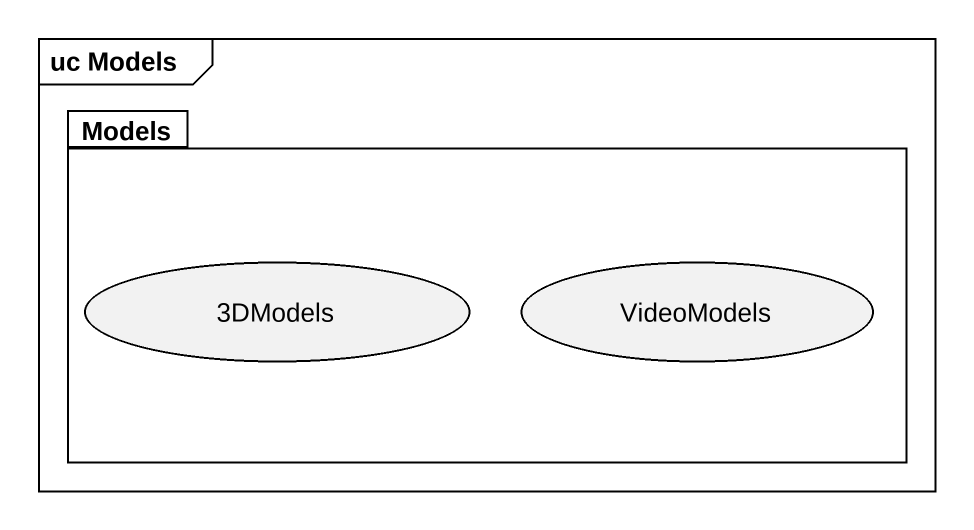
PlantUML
@startuml
mainframe uc Models
package Models {
  usecase "3DModels" as u3DModels
  usecase VideoModels
}
@enduml
